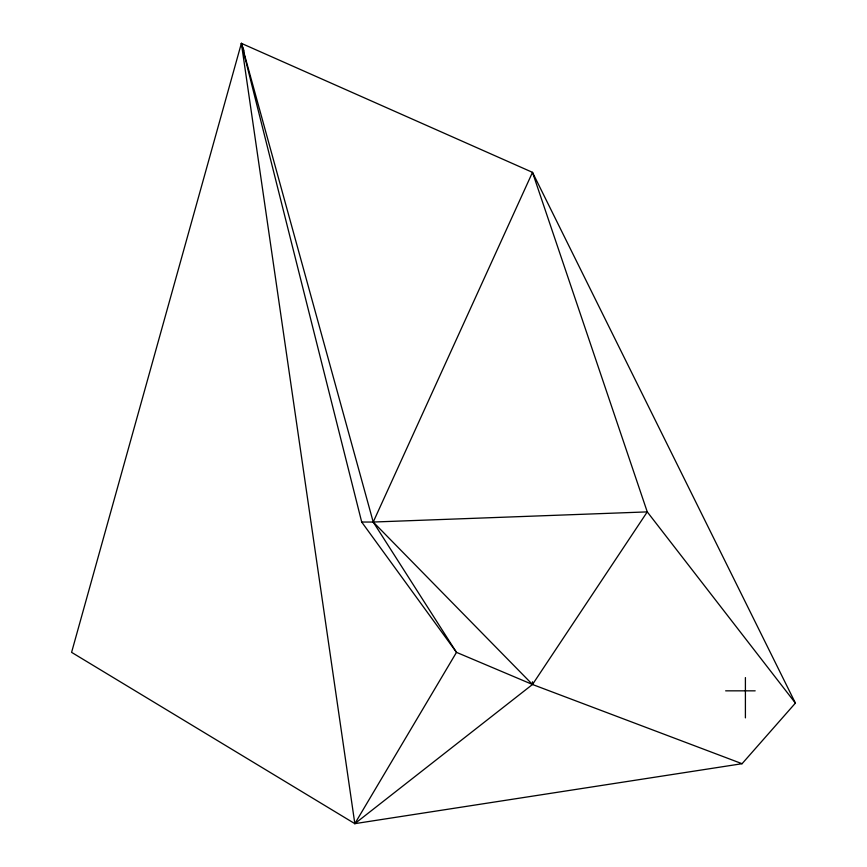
<?xml version="1.0" encoding="UTF-8"?>
<svg xmlns="http://www.w3.org/2000/svg" width="867" height="867" viewBox="0 0 867 867"><rect width="100%" height="100%" fill="white"/><g stroke="black" fill="none" stroke-linecap="round" stroke-linejoin="round"><path stroke-width="1.3" d="M742.065 763.708L532.49 684.486L456.486 652.352L361.702 522.042L241.373 43.35L354.831 823.65L456.486 652.352L373.222 522.042L241.373 43.35L532.49 172.349L795.407 703.104L742.065 763.708L354.831 823.65L71.593 652.352L241.373 43.35L244.082 51.001M354.831 823.65L532.49 684.486L647.259 511.888L532.49 172.349L373.222 522.042L361.702 522.042M725.657 690.836L755.179 690.836M795.407 703.104L647.259 511.888L373.222 522.042L532.49 684.486L532.49 681.776M745.403 677.582L745.403 717.876"/></g></svg>
